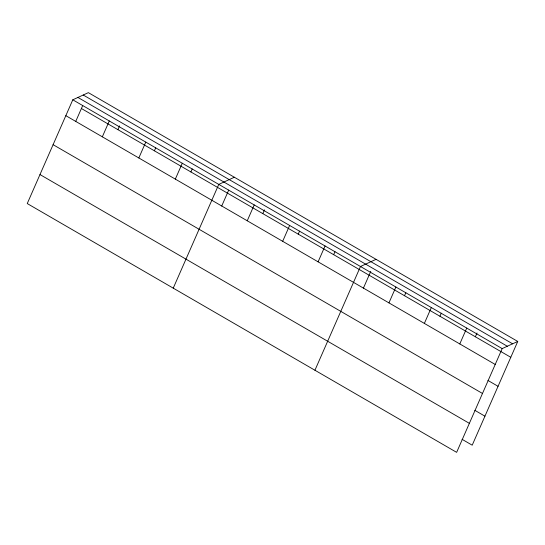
<?xml version="1.0" encoding="UTF-8"?>
<svg xmlns="http://www.w3.org/2000/svg" width="545" height="545" viewBox="0 0 545 545"><rect width="100%" height="100%" fill="white"/><g stroke="black" fill="none" stroke-linecap="round" stroke-linejoin="round"><path stroke-width="0.82" d="M72.792 99.81L27.25 203.558L456.635 452.35L502.177 348.602L517.75 341.442L88.365 92.65L72.792 99.81L502.177 348.602M75.707 121.481L82.731 105.485M102.331 136.815L109.286 120.963M117.904 129.655L119.559 125.881M138.825 157.968L145.787 142.109M154.398 150.802L155.727 147.784M175.327 179.114L182.282 163.255M190.9 171.948L192.222 168.93M173.242 288.148L218.783 184.401L234.357 177.241M221.699 206.071L228.723 190.076M247.246 220.786L254.208 204.927M262.819 213.62L264.475 209.845M282.671 241.312L289.633 225.453M298.244 234.146L299.566 231.128M318.096 261.838L325.058 245.979M333.669 254.672L334.991 251.654M314.935 370.246L360.477 266.505L376.05 259.338M363.399 288.176L370.75 271.424M388.946 302.884L395.902 287.024M404.513 295.724L405.841 292.706M424.364 323.41L431.327 307.55M439.938 316.25L441.266 313.225M459.789 343.936L466.752 328.076M475.363 336.776L477.025 333.002M517.75 341.442L472.208 445.19L462.085 439.325M83.228 95.014L512.613 343.806M77.928 97.446L507.313 346.239M81.403 108.51L510.788 357.302M65.829 115.669L495.214 364.462M487.939 380.437L498.055 386.303M53.097 144.677L482.482 393.463M474.818 410.317L484.941 416.182M39.983 174.557L469.368 423.349"/></g></svg>
